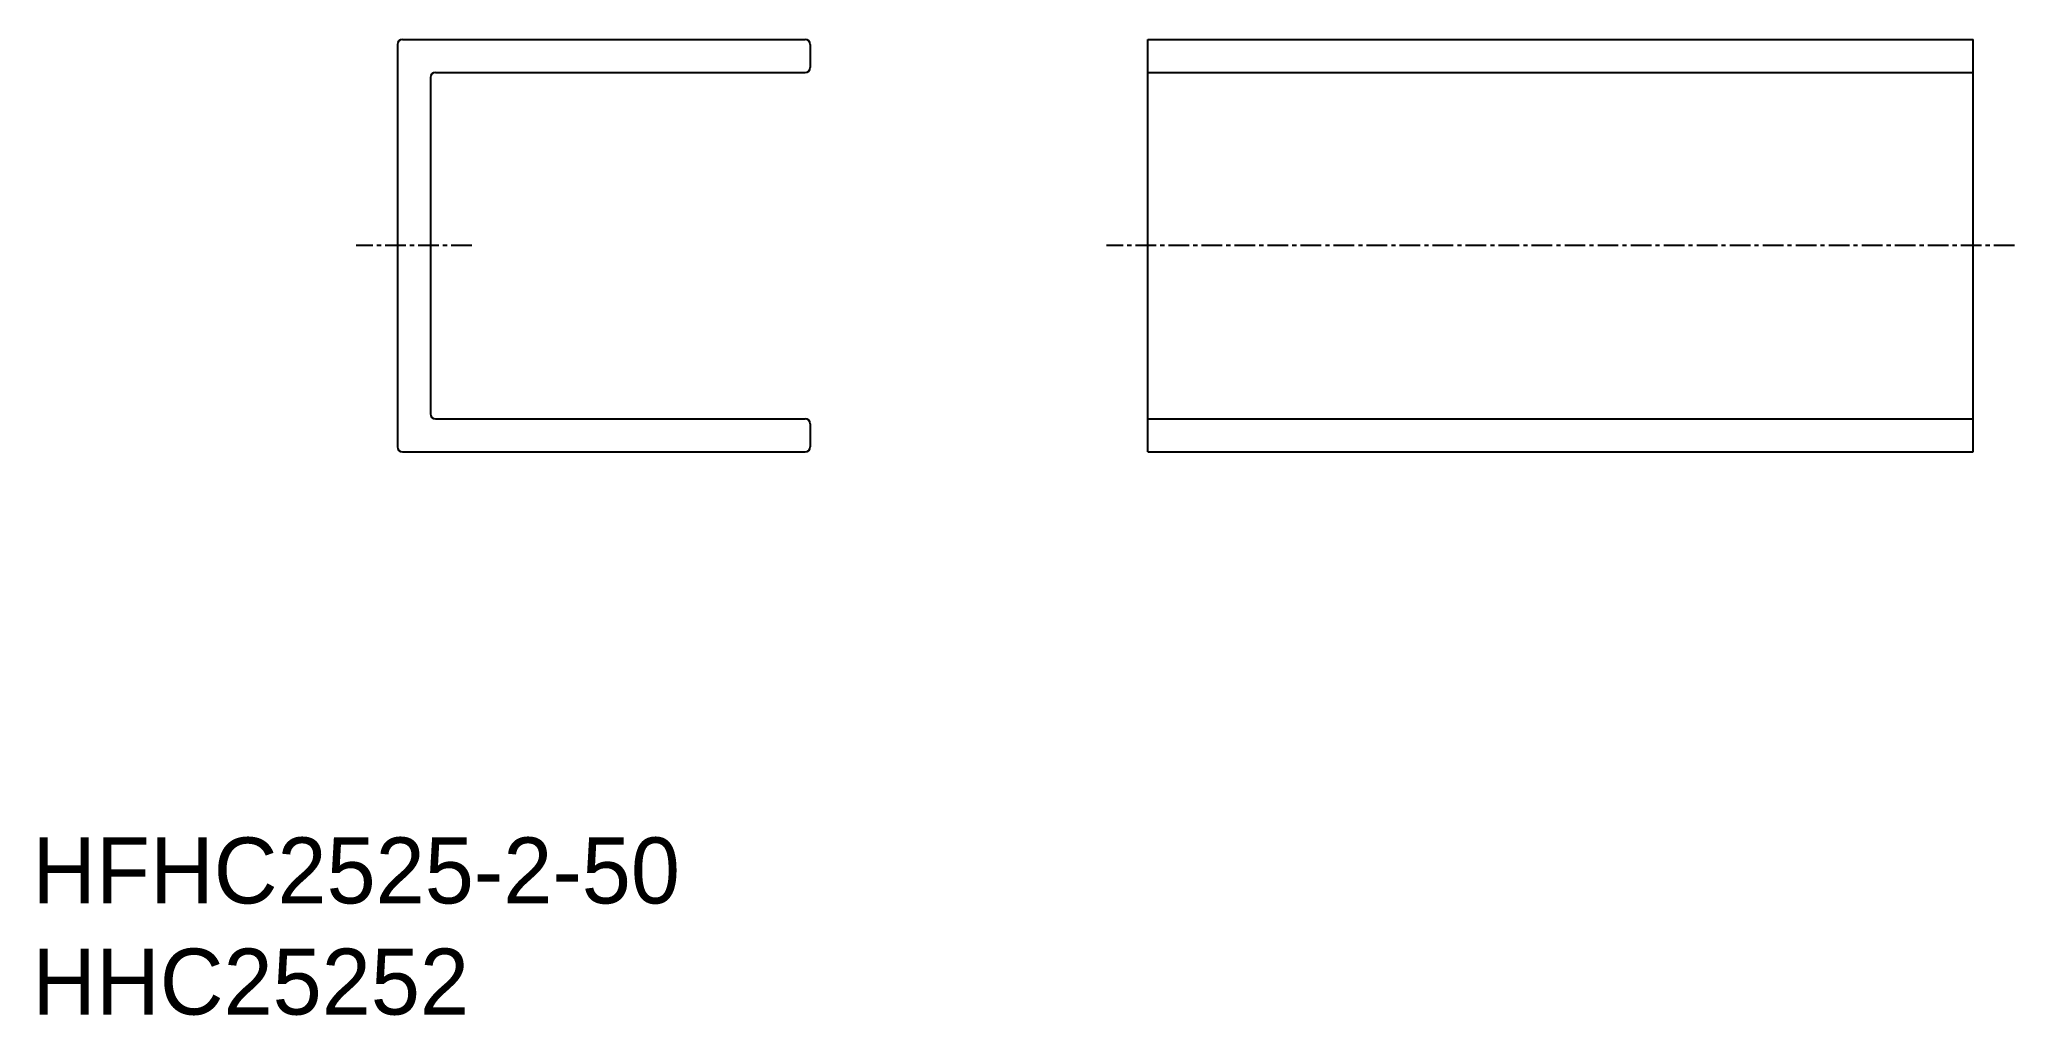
# Model space of a CAD drawing. Extents: x 0 to 120, y 0 to 59.
import ezdxf

# ---------------------------------------------------------------- set-up
doc = ezdxf.new("R2010")
doc.units = 0
doc.linetypes.add('CENTER', pattern=[2, 1.25, -0.25, 0.25, -0.25])
doc.layers.get('0').update_dxf_attribs({"linetype": 'CONTINUOUS'})
doc.layers.add('CENTER', color=1, linetype='CENTER')

msp = doc.modelspace()

# ---------------------------------------------------------------- linework, layer by layer
at = {"color": 7, "linetype": 'CONTINUOUS'}
for p, q in [((22.13, 58.82), (22.13, 34.42)), ((22.43, 59.12), (46.83, 59.12)), ((47.13, 58.82), (47.13, 57.42)), ((67.59, 59.12), (117.59, 59.12)), ((67.59, 34.12), (67.59, 59.12)), ((117.59, 34.12), (117.59, 59.12)), ((24.13, 56.82), (24.13, 36.42)), ((24.43, 57.12), (46.83, 57.12)), ((67.59, 57.12), (117.59, 57.12)), ((24.43, 36.12), (46.83, 36.12)), ((67.59, 36.12), (117.59, 36.12)), ((47.13, 35.82), (47.13, 34.42)), ((22.43, 34.12), (46.83, 34.12)), ((67.59, 34.12), (117.59, 34.12))]:
    msp.add_line(p, q, dxfattribs=at)
for centre, start, end in [((22.43, 58.82), 90, 180), ((46.83, 58.82), 0, 90), ((24.43, 56.82), 90, 180), ((46.83, 57.42), 270, 0), ((24.43, 36.42), 180, 270), ((46.83, 35.82), 0, 90), ((22.43, 34.42), 180, 270), ((46.83, 34.42), 270, 360)]:
    msp.add_arc(centre, 0.3, start, end, dxfattribs=at)
at = {"layer": 'CENTER', "color": 1, "linetype": 'CENTER'}
for p, q in [((26.63, 46.62), (19.63, 46.62)), ((120.09, 46.62), (65.09, 46.62))]:
    msp.add_line(p, q, dxfattribs=at)

# ---------------------------------------------------------------- texts
at = {"color": 7, "linetype": 'CONTINUOUS'}
for s, p in [('HFHC2525-2-50', (0, 6.74)), ('HHC25252', (0, 0))]:
    msp.add_text(s, height=4, dxfattribs=at).set_placement(p)

doc.saveas('drawing.dxf')
